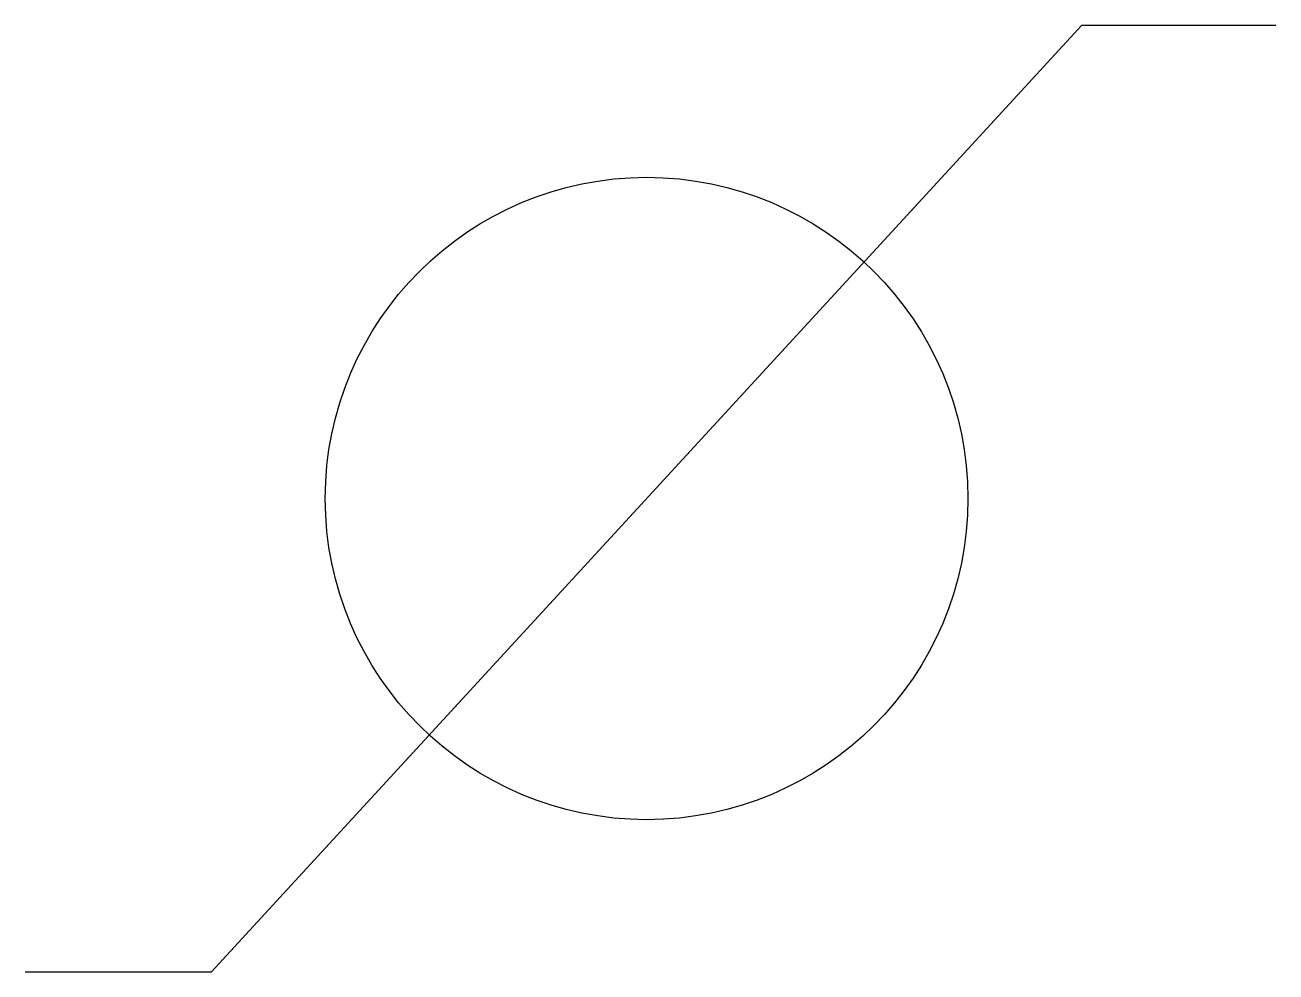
# Model space of a CAD drawing. Extents: x -4.05 to 4.1, y -3.09 to 3.09.
import ezdxf

# ---------------------------------------------------------------- set-up
doc = ezdxf.new("R2010")
doc.units = 0
doc.header["$LTSCALE"] = 10
doc.header["$MEASUREMENT"] = 0
doc.layers.get('0').update_dxf_attribs({"linetype": 'CONTINUOUS'})

msp = doc.modelspace()

# ---------------------------------------------------------------- linework, layer by layer
for p, q in [((-2.837, -3.0888), (2.837, 3.0888)), ((2.837, 3.0888), (4.1035, 3.0888)), ((-4.0528, -3.0888), (-2.837, -3.0888))]:
    msp.add_line(p, q)
msp.add_circle((0, 0), 2.0951)

doc.saveas('drawing.dxf')
